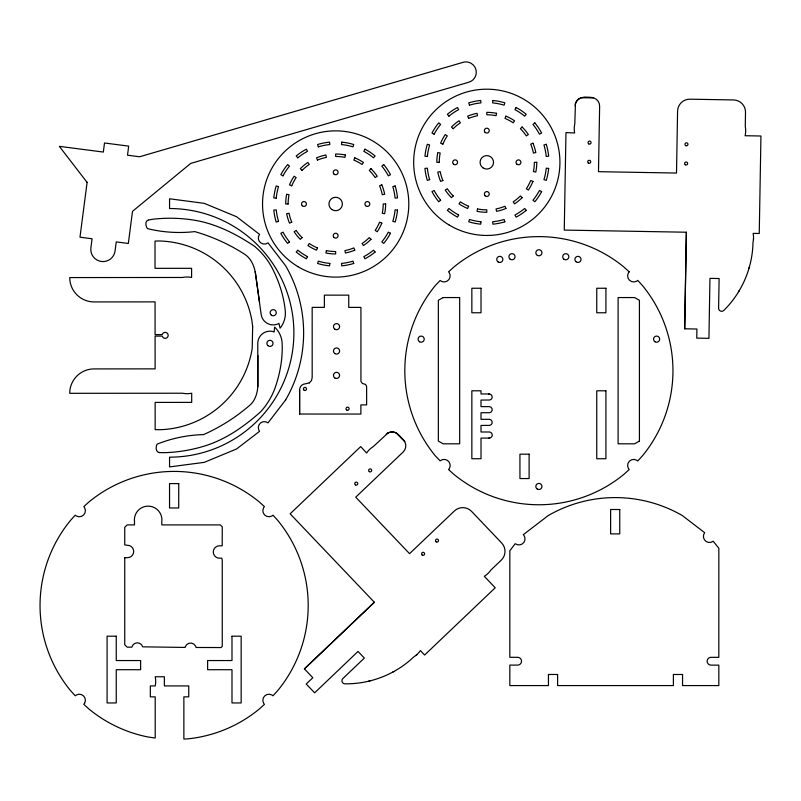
<?xml version="1.0" encoding="UTF-8"?>
<svg xmlns="http://www.w3.org/2000/svg" width="801" height="801" viewBox="0 0 801 801"><rect width="100%" height="100%" fill="white"/><g stroke="black" fill="none" stroke-linecap="round" stroke-linejoin="round"><path stroke-width="1.2" d="M159.82 452.585C155.534 452.575 155.524 446.948 157.106 444.154A133.827 133.827 0 0 1 203.594 434.603A188.075 188.075 0 0 0 249.772 405.286C255.139 400.77 257.291 393.411 257.822 386.623L257.872 355.494M365.516 384.43L366.618 386.332L366.638 404.895L360.891 404.895L360.891 414.057L299.594 414.037L299.604 390.117A6.098 6.098 0 0 1 305.481 383.809L309.326 382.888M299.604 414.037L299.614 390.127M575.118 105.732A8.551 8.551 0 0 1 583.819 97.332L591.178 97.462A8.611 8.611 0 0 1 599.629 106.213L598.487 171.684L676.505 173.046L677.586 111.159A12.185 12.185 0 0 1 689.981 99.184L733.546 99.945A12.185 12.185 0 0 1 745.511 112.34L745.27 126.558A21.797 21.797 0 0 1 745.11 135.729L760.95 136L759.248 233.491L753.13 233.381A21.797 21.797 0 0 1 752.97 242.553C752.58 267.935 741.776 292.836 723.653 310.578C721.841 312.36 718.447 310.788 718.597 308.255L719.118 278.528L709.946 278.368L708.945 338.342L696.76 338.132L696.92 329.021L684.685 328.8L686.377 232.22L564.264 230.087L565.967 132.596L574.647 132.976A21.777 21.777 0 0 1 574.808 123.815L575.448 103.519M684.685 328.8L686.377 232.22M257.822 386.623L257.772 343.359A12.185 12.185 0 0 1 273.111 331.584L274.122 332.004L274.613 327.078A23.8 23.8 0 0 1 282.152 343.359C282.773 358.498 280.08 373.666 275.073 387.924A72.11 72.11 0 0 1 260.545 411.894C245.016 425.721 227.554 438.167 207.749 444.986A150.077 150.077 0 0 1 164.385 452.675L159.409 452.575M753.461 239.509L753.511 238.738M749.315 267.043L749.015 268.165M739.313 290.473L738.602 291.644M304.42 668.905L374.347 602.252L290.122 513.811L360.73 446.568L366.558 453.016A21.777 21.777 0 0 1 373.186 446.688L388.095 432.9M374.347 602.252L304.39 668.865L312.831 677.726L306.222 684.014L314.633 692.835L358.037 651.433L364.355 658.072L342.828 678.577C340.916 680.249 342.187 683.774 344.72 683.814C370.082 684.264 395.404 674.462 413.757 656.92A21.777 21.777 0 0 0 420.385 650.602L424.61 655.028L495.218 587.784L484.295 576.309A21.787 21.787 0 0 0 490.933 569.992L501.226 560.189A12.185 12.185 0 0 0 501.646 542.958L471.599 511.408A12.185 12.185 0 0 0 454.367 510.988L409.551 553.671L355.734 497.171L403.153 452.014A8.611 8.611 0 0 0 403.454 439.849L398.377 434.512A8.551 8.551 0 0 0 386.282 434.222M416.26 655.138L416.84 654.637M309.326 382.888L311.479 380.585L312.18 377.501L312.17 307.374L324.365 307.374L324.365 295.138L348.745 295.148L348.745 307.384L360.931 307.394L360.931 381.336L362.342 383.449L365.526 384.43M393.742 671.518L392.73 672.089M370.032 680.85L368.7 681.16M148.545 219.955C144.641 220.966 145.632 226.122 147.434 228.605A133.827 133.827 0 0 0 194.793 231.599A188.075 188.075 0 0 1 244.605 254.207C250.973 258.272 254.257 265.932 255.449 273.181L261.146 314.423A12.185 12.185 0 0 0 277.977 323.944L278.918 323.384L280.09 328.2A23.8 23.8 0 0 0 285.286 311.028C283.804 295.949 279.018 281.301 272.08 267.874A72.11 72.11 0 0 0 254.348 246.157C237.046 234.633 218.032 224.741 197.467 220.746A150.077 150.077 0 0 0 153.452 219.164L148.946 219.895M488.51 394.012L489.311 393.952A3.074 3.074 0 0 1 489.801 400.019L481.011 400.069L481.011 406.638L489.311 406.618A3.074 3.074 0 0 1 489.801 412.695L481.011 412.745L481.011 419.324L489.461 419.313A3.074 3.074 0 0 1 489.651 425.401L481.011 425.421L481.011 431.999L489.521 431.989A3.074 3.074 0 0 1 492.204 435.404A3.074 3.074 0 0 1 488.79 438.087L481.011 438.087L481.011 458.733L471.849 458.733L471.849 390.798L481.011 390.798L481.011 393.962L489.151 393.962M593.401 97.792L581.636 97.822A8.611 8.611 0 0 0 575.448 103.8M488.79 438.087L489.591 438.077M583.819 97.332L591.178 97.462M404.775 441.661L396.495 433.301A8.611 8.611 0 0 0 387.894 433.091M255.179 271.569L259.554 302.388M116.255 636.204L116.255 660.545L140.626 660.545L140.626 669.716L116.255 669.716L116.255 702.948L107.084 702.948L107.084 636.204L116.255 636.204M231.99 636.204L231.99 660.545L207.619 660.545L207.619 669.716L231.99 669.716L231.99 702.948L241.161 702.948L241.161 636.204L231.99 636.204M548.445 674.482L548.445 685.576L509.826 685.576L509.826 665.1L517.626 665.1A3.905 3.905 0 0 0 521.531 661.205A3.905 3.905 0 0 0 517.626 657.301L509.826 657.301L509.826 550.738L515.223 543.699A6.098 6.098 0 0 0 523.774 535.158L523.303 534.688L548.244 515.554A134.067 134.067 0 0 1 682.322 515.554L704.65 532.685A6.098 6.098 0 0 0 713.2 541.236L718.837 548.254L718.827 657.331L711.028 657.331A3.905 3.905 0 0 0 707.133 661.226A3.905 3.905 0 0 0 711.028 665.13L718.827 665.13L718.837 685.576L682.552 685.576L682.552 674.482L673.391 674.482L673.391 685.576L557.606 685.576L557.606 674.482L548.445 674.482M178.753 483.594L178.703 507.974L169.542 507.974L169.542 483.594L178.753 483.594M252.665 326.578L252.205 348.385A96.45 96.45 0 0 1 160.751 429.686L155.164 429.636L155.144 402.412L191.709 402.382L191.699 393.211A21.787 21.787 0 0 1 182.538 393.221L69.717 393.311A24.38 24.38 0 0 1 94.077 368.911L155.114 368.871L155.094 336.1L162.273 336.11A3.004 3.004 0 0 0 167.279 337.511A3.004 3.004 0 0 0 165.997 332.465L164.435 332.455A3.004 3.004 0 0 0 162.283 334.548L155.084 334.638L155.064 301.877L94.117 301.927A24.38 24.38 0 0 1 69.727 277.577L182.448 277.476A21.787 21.787 0 0 1 191.609 277.476L191.599 268.305L155.034 268.335L155.014 241.081L158.898 240.971A96.44 96.44 0 0 1 251.884 320.49L252.665 326.578M124.746 557.686L124.736 644.745L127.169 647.178L131.845 647.178A5.627 5.627 0 0 1 142.718 646.828L185.171 647.428L185.311 646.757A5.607 5.607 0 0 1 195.654 646.227L196.065 647.478L221.086 647.558L222.257 646.367L222.257 560.199L221.777 558.197L219.474 558.197A6.208 6.208 0 0 1 213.276 551.989A6.208 6.208 0 0 1 219.474 545.791L222.207 545.791L222.257 526.808L220.345 524.905L161.802 524.905L161.802 521.681A13.767 13.767 0 0 0 148.155 506.132A13.767 13.767 0 0 0 134.498 521.681L134.498 524.905L127.139 524.905L124.736 527.308L124.746 544.92L127.479 545.271A6.208 6.208 0 0 1 133.687 551.478A6.208 6.208 0 0 1 127.479 557.686L124.746 557.686M329.812 263.429L329.571 265.852A62.158 62.158 0 0 1 317.617 263.479L318.327 261.146A59.725 59.725 0 0 0 329.812 263.429M341.757 142.137L341.516 144.56A59.725 59.725 0 0 1 353.001 146.843L353.712 144.51A62.158 62.158 0 0 0 341.757 142.137M480.95 221.757L480.71 224.18A62.158 62.158 0 0 1 468.755 221.807L469.466 219.474A59.725 59.725 0 0 0 480.95 221.757M492.895 100.465L492.655 102.888A59.725 59.725 0 0 1 504.139 105.171L504.84 102.838A62.158 62.158 0 0 0 492.895 100.465M87.099 182.398L79.98 237.196L92.065 238.768L90.893 247.829A12.185 12.185 0 0 0 101.407 261.486A12.185 12.185 0 0 0 115.064 250.973L116.245 241.902L128.33 243.474L132.505 211.334L190.718 163.404L468.825 82.213A10.353 10.353 0 0 0 473.081 64.791L470.908 63.199A10.353 10.353 0 0 0 463.028 62.338L139.594 156.766L127.509 155.194L128.681 146.132L104.51 142.989L103.329 152.06L59.334 146.343L87.099 182.398M326.387 250.613L325.917 253.006A49.972 49.972 0 0 0 335.659 253.967L335.659 251.524A47.529 47.529 0 0 1 326.387 250.613M345.411 154.983L344.941 157.376A47.529 47.529 0 0 0 335.659 156.455L335.659 154.022A49.972 49.972 0 0 1 345.411 154.983M477.526 208.941L477.056 211.334A49.972 49.972 0 0 0 486.798 212.295L486.798 209.852A47.529 47.529 0 0 1 477.526 208.941M496.55 113.311L496.069 115.704A47.529 47.529 0 0 0 486.798 114.783L486.798 112.35A49.972 49.972 0 0 1 496.55 113.311M317.476 247.909L316.545 250.162A49.972 49.972 0 0 1 307.904 245.547L309.256 243.514A47.529 47.529 0 0 0 317.476 247.909M354.783 157.827L353.852 160.08A47.529 47.529 0 0 1 362.072 164.475L363.424 162.443A49.972 49.972 0 0 0 354.783 157.827M468.605 206.237L467.674 208.49A49.972 49.972 0 0 1 459.033 203.875L460.395 201.842A47.529 47.529 0 0 0 468.605 206.237M505.922 116.155L504.99 118.408A47.529 47.529 0 0 1 513.211 122.803L514.562 120.771A49.972 49.972 0 0 0 505.922 116.155M307.514 256.66L306.362 258.813A62.158 62.158 0 0 1 296.23 252.045L297.772 250.162A59.725 59.725 0 0 0 307.514 256.66M364.966 149.176L363.814 151.319A59.725 59.725 0 0 1 373.546 157.827L375.098 155.945A62.158 62.158 0 0 0 364.966 149.176M458.643 214.988L457.501 217.141A62.158 62.158 0 0 1 447.369 210.373L448.91 208.49A59.725 59.725 0 0 0 458.643 214.988M516.104 107.504L514.953 109.647A59.725 59.725 0 0 1 524.685 116.155L526.237 114.273A62.158 62.158 0 0 0 516.104 107.504M629.185 271.809L628.385 272.891A6.098 6.098 0 0 0 636.785 281.131L637.756 280.37L642.522 285.637A134.067 134.067 0 0 1 642.522 455.739L637.756 460.996L636.735 460.215A6.098 6.098 0 0 0 628.405 468.535L629.196 469.556L623.939 474.322A134.067 134.067 0 0 1 453.827 474.322L448.56 469.546L449.091 468.965A6.098 6.098 0 0 0 440.139 460.835L435.243 455.739A134.067 134.067 0 0 1 435.243 285.637L440.109 280.5A6.098 6.098 0 0 0 449.121 272.45L448.56 271.829L453.827 267.053A134.067 134.067 0 0 1 623.939 267.053L629.185 271.809M285.667 399.889L268.035 422.858A6.038 6.038 0 0 0 258.773 429.967L259.564 431.339L236.595 448.96L204.255 462.357L169.552 466.923L169.552 457.171A124.315 124.315 0 0 0 293.877 332.856A124.315 124.315 0 0 0 169.552 208.53L169.552 198.778L204.255 203.354L236.595 216.741L259.544 234.363A6.068 6.068 0 0 0 268.045 242.863L285.667 265.822A134.067 134.067 0 0 1 285.667 399.889M84.596 703.338L83.815 704.359L89.071 709.125A134.067 134.067 0 0 0 147.965 736.98L155.204 738.051L155.204 696.86L150.328 696.86L150.328 685.926L155.204 685.926A21.787 21.787 0 0 0 155.204 676.765L164.365 676.765L164.365 685.926L188.746 685.926L188.746 696.86L183.87 696.86L183.87 739.073L187.264 738.912A134.067 134.067 0 0 0 259.174 709.125L264.43 704.359L263.649 703.338A6.098 6.098 0 0 1 271.97 695.008L272.991 695.799L277.757 690.542A134.067 134.067 0 0 0 277.757 520.43L272.991 515.173L271.97 515.964A6.098 6.098 0 0 1 263.649 507.634L264.43 506.612L259.174 501.847A134.067 134.067 0 0 0 89.071 501.847L83.815 506.612L84.596 507.634A6.098 6.098 0 0 1 76.275 515.964L75.244 515.173L70.478 520.43A134.067 134.067 0 0 0 70.478 690.542L75.244 695.799L76.275 695.008A6.098 6.098 0 0 1 84.596 703.338M302.047 237.607L300.325 239.329A49.972 49.972 0 0 1 294.117 231.759L296.14 230.398A47.529 47.529 0 0 0 302.047 237.607M371.003 168.661L369.271 170.383A47.529 47.529 0 0 1 375.188 177.582L377.211 176.23A49.972 49.972 0 0 0 371.003 168.661M453.186 195.935L451.464 197.657A49.972 49.972 0 0 1 445.246 190.087L447.278 188.726A47.529 47.529 0 0 0 453.186 195.935M522.132 126.989L520.41 128.711A47.529 47.529 0 0 1 526.327 135.91L528.35 134.558A49.972 49.972 0 0 0 522.132 126.989M289.501 241.882L287.609 243.424A62.158 62.158 0 0 1 280.841 233.291L282.993 232.15A59.725 59.725 0 0 0 289.501 241.882M383.709 164.555L381.827 166.107A59.725 59.725 0 0 1 388.335 175.84L390.488 174.688A62.158 62.158 0 0 0 383.709 164.555M440.63 200.21L438.748 201.752A62.158 62.158 0 0 1 431.979 191.619L434.132 190.478A59.725 59.725 0 0 0 440.63 200.21M534.848 122.883L532.965 124.435A59.725 59.725 0 0 1 539.473 134.167L541.616 133.016A62.158 62.158 0 0 0 534.848 122.883M443.213 297.561L438.347 300.265L438.347 441.111L443.213 443.814L459.664 443.814L459.664 297.561L443.213 297.561M639.418 441.111L634.552 443.814L618.112 443.814L618.112 297.561L634.552 297.561L639.418 300.265L639.418 441.111M291.744 222.187L289.491 223.119A49.972 49.972 0 0 1 286.648 213.747L289.041 213.266A47.529 47.529 0 0 0 291.744 222.187M381.827 184.871L379.584 185.802A47.529 47.529 0 0 1 382.287 194.723L384.67 194.243A49.972 49.972 0 0 0 381.827 184.871M442.883 180.515L440.63 181.447A49.972 49.972 0 0 1 437.787 172.075L440.18 171.594A47.529 47.529 0 0 0 442.883 180.515M532.965 143.199L530.713 144.13A47.529 47.529 0 0 1 533.416 153.051L535.809 152.57A49.972 49.972 0 0 0 532.965 143.199M278.518 221.326L276.185 222.037A62.158 62.158 0 0 1 273.802 210.082L276.225 209.852A59.725 59.725 0 0 0 278.518 221.326M395.143 185.952L392.81 186.653A59.725 59.725 0 0 1 395.103 198.137L397.526 197.897A62.158 62.158 0 0 0 395.143 185.952M429.646 179.654L427.313 180.365A62.158 62.158 0 0 1 424.941 168.41L427.364 168.18A59.725 59.725 0 0 0 429.646 179.654M546.282 144.28L543.949 144.981A59.725 59.725 0 0 1 546.232 156.465L548.665 156.225A62.158 62.158 0 0 0 546.282 144.28M439.268 162.323L436.825 162.323A49.972 49.972 0 0 1 437.787 152.57L440.18 153.051A47.529 47.529 0 0 0 439.268 162.323M536.77 162.323L534.337 162.323A47.529 47.529 0 0 1 533.416 171.594L535.809 172.075A49.972 49.972 0 0 0 536.77 162.323M288.13 203.995L285.697 203.995A49.972 49.972 0 0 1 286.648 194.243L289.041 194.723A47.529 47.529 0 0 0 288.13 203.995M385.631 203.995L383.198 203.995A47.529 47.529 0 0 1 382.287 213.266L384.67 213.747A49.972 49.972 0 0 0 385.631 203.995M481.011 288.25L471.849 288.25L471.849 312.77L481.011 312.77L481.011 288.25M605.916 288.25L596.755 288.25L596.755 312.77L605.916 312.77L605.916 288.25M605.916 390.798L596.755 390.798L596.755 458.733L605.916 458.733L605.916 390.798M529.111 454.177L519.939 454.177L519.939 478.557L529.111 478.557L529.111 454.177M619.754 509.506L610.612 509.506L610.612 533.887L619.754 533.887L619.754 509.506M427.364 156.465L424.941 156.225A62.158 62.158 0 0 1 427.313 144.28L429.646 144.981A59.725 59.725 0 0 0 427.364 156.465M548.665 168.41L546.232 168.18A59.725 59.725 0 0 1 543.949 179.654L546.282 180.365A62.158 62.158 0 0 0 548.665 168.41M276.225 198.137L273.802 197.897A62.158 62.158 0 0 1 276.185 185.952L278.518 186.653A59.725 59.725 0 0 0 276.225 198.137M397.526 210.082L395.103 209.852A59.725 59.725 0 0 1 392.81 221.326L395.143 222.037A62.158 62.158 0 0 0 397.526 210.082M442.883 144.13L440.63 143.199A49.972 49.972 0 0 1 445.246 134.558L447.278 135.91A47.529 47.529 0 0 0 442.883 144.13M532.965 181.447L530.713 180.515A47.529 47.529 0 0 1 526.327 188.726L528.35 190.087A49.972 49.972 0 0 0 532.965 181.447M291.744 185.802L289.491 184.871A49.972 49.972 0 0 1 294.117 176.23L296.14 177.582A47.529 47.529 0 0 0 291.744 185.802M381.827 223.119L379.584 222.187A47.529 47.529 0 0 1 375.188 230.398L377.211 231.759A49.972 49.972 0 0 0 381.827 223.119M434.132 134.167L431.979 133.016A62.158 62.158 0 0 1 438.748 122.883L440.63 124.435A59.725 59.725 0 0 0 434.132 134.167M541.616 191.619L539.473 190.478A59.725 59.725 0 0 1 532.965 200.21L534.848 201.752A62.158 62.158 0 0 0 541.616 191.619M282.993 175.84L280.841 174.688A62.158 62.158 0 0 1 287.609 164.555L289.501 166.107A59.725 59.725 0 0 0 282.993 175.84M390.488 233.291L388.335 232.15A59.725 59.725 0 0 1 381.827 241.882L383.709 243.424A62.158 62.158 0 0 0 390.488 233.291M453.186 128.711L451.464 126.989A49.972 49.972 0 0 1 459.033 120.771L460.395 122.803A47.529 47.529 0 0 0 453.186 128.711M522.132 197.657L520.41 195.935A47.529 47.529 0 0 1 513.211 201.842L514.562 203.875A49.972 49.972 0 0 0 522.132 197.657M302.047 170.383L300.325 168.661A49.972 49.972 0 0 1 307.904 162.443L309.256 164.475A47.529 47.529 0 0 0 302.047 170.383M371.003 239.329L369.271 237.607A47.529 47.529 0 0 1 362.072 243.514L363.424 245.547A49.972 49.972 0 0 0 371.003 239.329M448.91 116.155L447.369 114.273A62.158 62.158 0 0 1 457.501 107.504L458.643 109.647A59.725 59.725 0 0 0 448.91 116.155M526.237 210.373L524.685 208.49A59.725 59.725 0 0 1 514.953 214.988L516.104 217.141A62.158 62.158 0 0 0 526.237 210.373M297.772 157.827L296.23 155.945A62.158 62.158 0 0 1 306.362 149.176L307.514 151.319A59.725 59.725 0 0 0 297.772 157.827M375.098 252.045L373.546 250.162A59.725 59.725 0 0 1 363.814 256.66L364.966 258.813A62.158 62.158 0 0 0 375.098 252.045M468.605 118.408L467.674 116.155A49.972 49.972 0 0 1 477.056 113.311L477.526 115.704A47.529 47.529 0 0 0 468.605 118.408M505.922 208.49L504.99 206.237A47.529 47.529 0 0 1 496.069 208.941L496.55 211.334A49.972 49.972 0 0 0 505.922 208.49M317.476 160.08L316.545 157.827A49.972 49.972 0 0 1 325.917 154.983L326.387 157.376A47.529 47.529 0 0 0 317.476 160.08M354.783 250.162L353.852 247.909A47.529 47.529 0 0 1 344.941 250.613L345.411 253.006A49.972 49.972 0 0 0 354.783 250.162M469.466 105.171L468.755 102.838A62.158 62.158 0 0 1 480.71 100.465L480.95 102.888A59.725 59.725 0 0 0 469.466 105.171M504.84 221.807L504.139 219.474A59.725 59.725 0 0 1 492.655 221.757L492.895 224.18A62.158 62.158 0 0 0 504.84 221.807M318.327 146.843L317.617 144.51A62.158 62.158 0 0 1 329.571 142.137L329.812 144.56A59.725 59.725 0 0 0 318.327 146.843M353.712 263.479L353.001 261.146A59.725 59.725 0 0 1 341.516 263.429L341.757 265.852A62.158 62.158 0 0 0 353.712 263.479M302.267 205.727A2.433 2.433 0 0 0 306.332 204.605A2.433 2.433 0 0 0 303.329 201.642A2.433 2.433 0 0 0 302.267 205.727M297.952 266.643A73.131 73.131 0 0 0 408.78 205.326A73.131 73.131 0 0 0 300.265 140.005A73.131 73.131 0 0 0 297.952 266.643M331.824 209.522A6.728 6.728 0 0 0 342.367 204.555A6.728 6.728 0 0 0 332.795 197.907A6.728 6.728 0 0 0 331.824 209.522M333.957 237.416A2.433 2.433 0 0 0 338.022 236.295A2.433 2.433 0 0 0 335.018 233.331A2.433 2.433 0 0 0 333.957 237.416M365.646 205.727A2.433 2.433 0 0 0 369.712 204.605A2.433 2.433 0 0 0 366.708 201.642A2.433 2.433 0 0 0 365.646 205.727M333.957 174.037A2.433 2.433 0 0 0 338.022 172.916A2.433 2.433 0 0 0 335.018 169.952A2.433 2.433 0 0 0 333.957 174.037M453.406 164.055A2.433 2.433 0 0 0 457.471 162.933A2.433 2.433 0 0 0 454.457 159.97A2.433 2.433 0 0 0 453.406 164.055M449.081 224.971A73.131 73.131 0 0 0 559.919 163.654A73.131 73.131 0 0 0 451.394 98.333A73.131 73.131 0 0 0 449.081 224.971M482.963 167.85A6.728 6.728 0 0 0 493.506 162.883A6.728 6.728 0 0 0 483.934 156.235A6.728 6.728 0 0 0 482.963 167.85M485.086 195.744A2.433 2.433 0 0 0 489.161 194.623A2.433 2.433 0 0 0 486.147 191.659A2.433 2.433 0 0 0 485.086 195.744M516.775 164.055A2.433 2.433 0 0 0 520.85 162.933A2.433 2.433 0 0 0 517.836 159.97A2.433 2.433 0 0 0 516.775 164.055M485.086 132.365A2.433 2.433 0 0 0 489.161 131.244A2.433 2.433 0 0 0 486.147 128.28A2.433 2.433 0 0 0 485.086 132.365M588.395 163.084A1.512 1.512 0 0 0 590.717 161.872A1.512 1.512 0 0 0 588.515 160.47A1.512 1.512 0 0 0 588.395 163.084M588.735 143.88A1.512 1.512 0 0 0 591.058 142.668A1.512 1.512 0 0 0 588.845 141.266A1.512 1.512 0 0 0 588.735 143.88M685.316 164.776A1.512 1.512 0 0 0 687.638 163.564A1.512 1.512 0 0 0 685.426 162.162A1.512 1.512 0 0 0 685.316 164.776M685.646 145.582A1.512 1.512 0 0 0 687.969 144.38A1.512 1.512 0 0 0 685.766 142.968A1.512 1.512 0 0 0 685.646 145.582M355.434 484.895A1.512 1.512 0 0 0 357.757 483.704A1.512 1.512 0 0 0 355.564 482.282A1.512 1.512 0 0 0 355.434 484.895M369.341 471.649A1.512 1.512 0 0 0 371.674 470.457A1.512 1.512 0 0 0 369.471 469.036A1.512 1.512 0 0 0 369.341 471.649M422.277 555.093A1.512 1.512 0 0 0 424.6 553.902A1.512 1.512 0 0 0 422.407 552.48A1.512 1.512 0 0 0 422.277 555.093M436.175 541.856A1.512 1.512 0 0 0 438.507 540.665A1.512 1.512 0 0 0 436.305 539.243A1.512 1.512 0 0 0 436.175 541.856M334.808 329.171A3.074 3.074 0 0 0 339.604 326.858A3.074 3.074 0 0 0 335.208 323.874A3.074 3.074 0 0 0 334.808 329.171M334.808 353.551A3.074 3.074 0 0 0 339.604 351.238A3.074 3.074 0 0 0 335.198 348.245A3.074 3.074 0 0 0 334.808 353.551M334.798 377.932A3.074 3.074 0 0 0 339.594 375.619A3.074 3.074 0 0 0 335.198 372.625A3.074 3.074 0 0 0 334.798 377.932M304.19 390.287A1.562 1.562 0 0 0 306.523 388.936A1.562 1.562 0 0 0 304.19 387.584A1.562 1.562 0 0 0 304.19 390.287M346.793 410.042A1.562 1.562 0 0 0 349.136 408.69A1.562 1.562 0 0 0 346.793 407.339A1.562 1.562 0 0 0 346.793 410.042M267.794 345.531A3.074 3.074 0 0 0 272.931 344.14A3.074 3.074 0 0 0 269.156 340.395A3.074 3.074 0 0 0 267.794 345.531M271.359 315.173A3.074 3.074 0 0 0 276.265 313.101A3.074 3.074 0 0 0 272.03 309.887A3.074 3.074 0 0 0 271.359 315.173M655.068 341.797A3.074 3.074 0 0 0 659.684 339.153A3.074 3.074 0 0 0 655.088 336.48A3.074 3.074 0 0 0 655.068 341.797M419.614 341.797A3.074 3.074 0 0 0 424.23 339.153A3.074 3.074 0 0 0 419.624 336.48A3.074 3.074 0 0 0 419.614 341.797M498.132 261.987A3.074 3.074 0 0 0 502.868 259.564A3.074 3.074 0 0 0 498.412 256.67A3.074 3.074 0 0 0 498.132 261.987M510.147 259.194A3.074 3.074 0 0 0 515.043 257.101A3.074 3.074 0 0 0 510.788 253.907A3.074 3.074 0 0 0 510.147 259.194M563.874 259.154A3.074 3.074 0 0 0 568.81 257.171A3.074 3.074 0 0 0 564.625 253.887A3.074 3.074 0 0 0 563.874 259.154M575.909 261.687A3.074 3.074 0 0 0 580.965 260.045A3.074 3.074 0 0 0 577.02 256.49A3.074 3.074 0 0 0 575.909 261.687M537.361 255.399A3.054 3.054 0 0 0 541.937 252.756A3.054 3.054 0 0 0 537.361 250.112A3.054 3.054 0 0 0 537.361 255.399M537.351 489.131A3.074 3.074 0 0 0 541.957 486.477A3.074 3.074 0 0 0 537.351 483.814A3.074 3.074 0 0 0 537.351 489.131"/></g></svg>
